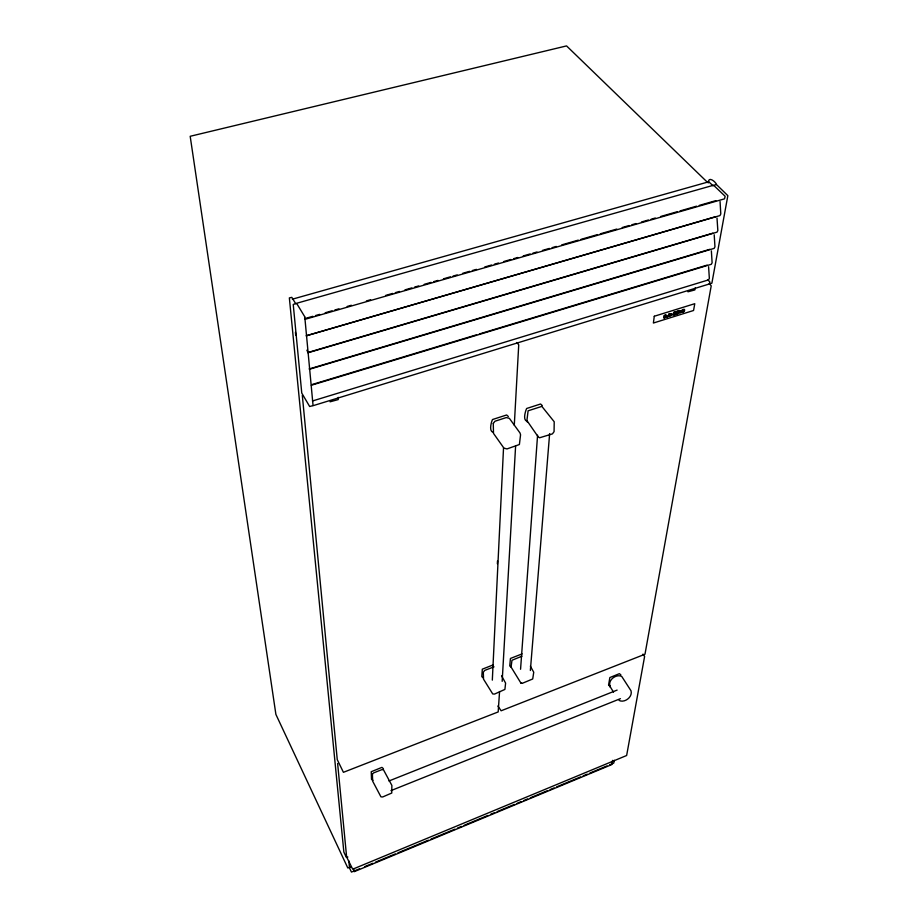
<?xml version="1.0" encoding="UTF-8"?>
<svg xmlns="http://www.w3.org/2000/svg" width="918" height="918" viewBox="0 0 918 918"><rect width="100%" height="100%" fill="white"/><g stroke="black" fill="none" stroke-linecap="round" stroke-linejoin="round"><path stroke-width="1.38" d="M497.372 563.813L497.51 560.955M492.323 680.123L503.534 447.812M499.564 691.529L498.187 711.932L343.424 772.313L337.262 759.668L302.309 395.337M514.287 425.241L518.716 345.076M502.169 681.351L515.595 446.251M527.15 421.224C522.514 420.57 525.417 411.023 526.645 408.487L540.576 404L542.263 405.561M526.909 420.536L528.102 410.805L541.861 406.387L554.208 421.752L554.07 431.655L552.429 433.881L539.6 437.771L538.143 436.819L526.909 420.536L527.448 422.303M520.563 669.268L537.581 435.166M530.363 670.484L549.641 433.583M608.565 685.035L609.85 677.553L619.409 673.663L620.889 674.902M609.942 686.079L610.206 686.905L609.942 686.079C607.911 679.618 616.632 673.663 621.761 676.474L631.022 690.795C632.881 697.21 624.217 703.28 619.088 700.423M668.235 315.62L668.912 313.887L668.419 316.194A1.182 0.723 -42.1 0 1 668.063 316.595L667.558 316.928A2.375 1.457 -42.2 0 1 666.984 317.135L666.319 317.1A1.205 0.746 -42.1 0 1 666.089 316.859C666.055 311.672 665.963 319.154 668.178 315.872M708.489 182.82C707.87 175.751 715.558 181.466 716.533 184.598L727.848 195.649L711.875 283.203L313.072 405.687L304.776 316.905M612.593 760.368L611.824 764.568L354.176 871.687L353.637 868.543M614.245 760.276L613.763 763.087L609.69 764.832M709.637 283.777L709.866 281.964L707.916 279.875M304.707 316.664L296.583 303.296L713.573 185.229L725.151 196.291L724.509 198.85L305.361 319.223M312.671 405.71L309.664 406.513L301.77 393.088L293.232 304.443L296.445 303.514M713.837 185.379L716.361 184.484M682.556 309.71L684.059 309.32A1.779 1.079 -42.5 0 1 684.621 309.951A1.836 1.113 -42.5 0 1 683.462 311.902L682.12 312.304M292.372 299.188L708.765 181.787L713.137 185.838M350.825 867.028L347.796 867.958L275.893 714.399L190.187 136.289L566.555 45.911L707.744 182.602M359.581 868.784L351.456 872.077L349.517 868.026L348.84 860.889M364.871 866.581L372.811 863.287M375.462 862.186L395.314 853.935M397.953 852.833L428.396 840.188M431.035 839.086L454.858 829.183M457.508 828.082L461.479 826.43M464.129 825.328L487.94 815.436M490.591 814.335L494.561 812.682M497.212 811.581L514.413 804.432M517.063 803.33L521.034 801.678M523.673 800.576L527.643 798.924M530.294 797.834L547.495 790.673M550.146 789.583L554.116 787.931M556.756 786.829L580.578 776.926M583.228 775.825L587.199 774.172M589.838 773.082L607.05 765.922M347.865 857.022L346.361 857.389L343.86 852.065L289.354 297.902L291.809 297.363L295.619 303.537M390.942 790.627L620.43 698.667M388.934 780.989L617.125 690.095M492.874 665.022L482.317 669.176L481.801 676.635L483.361 677.977M522.101 653.891L510.431 658.458L509.742 665.952L511.303 667.271M494.022 666.847L484.67 670.415L483.316 672.286L483.545 679.194L492.736 693.962L494.55 694.065L504.911 689.418L505.6 683.095L501.561 675.786M521.998 656.175L511.98 660.271L511.074 667.042L520.896 683.049L522.686 683.153L532.715 678.976L533.737 672.228L530.363 666.158M311.913 384.585L476.626 334.783M479.322 333.98L707.124 265.118M311.328 385.25L711.312 264.292L712.116 262.777L711.37 250.901M309.091 368.99L709.878 249.306M309.894 369.128L714.135 248.388L714.95 246.839L714.204 234.767M307.599 352.615L712.896 233.161M308.425 352.638L717.015 232.151L717.842 230.567L717.004 218.059M715.57 216.705L306.119 335.827L719.953 215.581L720.791 213.951L720.056 201.49M304.569 318.684L312.82 316.308M315.54 315.551L319.659 314.369M325.167 312.786L332.075 310.789M334.795 310.02L338.914 308.838M347.165 306.474L351.33 305.258M366.42 300.943L370.585 299.738M385.675 295.412L392.594 293.416M395.302 292.658L399.468 291.442M404.93 289.893L411.849 287.885M414.557 287.127L418.734 285.911M424.185 284.362L431.104 282.365M433.812 281.608L437.989 280.392M443.44 278.842L450.359 276.834M453.067 276.077L457.198 274.895M462.695 273.312L469.626 271.315M472.322 270.546L476.453 269.364M484.704 267L491.623 264.992M494.332 264.235L498.508 263.018M503.959 261.469L510.89 259.473M513.587 258.704L517.763 257.488M523.214 255.95L530.145 253.942M532.842 253.184L537.019 251.968M542.469 250.419L549.4 248.411M552.097 247.653L556.274 246.437M561.724 244.888L578.283 240.126M580.979 239.368L597.538 234.595M600.234 233.838L616.793 229.075M622.232 227.526L629.174 225.518M631.859 224.761L636.048 223.544M641.487 221.995L648.429 219.987M651.114 219.23L655.314 218.014M660.742 216.476L677.312 211.702M679.997 210.945L696.578 206.171M699.252 205.414L715.833 200.652M493.253 432.286C488.674 431.621 491.222 422.062 492.507 419.526L506.656 414.97L508.354 416.542M372.915 780.346L371.515 779.428L371.239 771.717L381.945 767.368L383.426 768.71M610.034 686.274L608.634 685.264M520.896 683.049L521.642 683.267M312.464 400.982L708.558 279.875L709.35 278.395L708.593 266.702M687.926 291.798L694.903 289.916L695.328 287.747M330.044 401.82L338.214 399.594L338.294 397.356M709.201 283.455L711.22 285.831L644.987 654.224L501.125 710.784L497.877 706.034M516.903 342.494L518.601 344.686M643.002 654.109L644.597 656.531L626.638 755.503L352.707 869.208L346.625 856.987L337.629 763.478M613.522 692.138L610.103 686.584M306.876 350.194L308.035 352.501M295.424 332.213L295.699 335.059M682.281 312.269A1.836 1.113 -42.5 0 1 681.546 311.259A1.836 1.113 -42.5 0 1 682.717 309.676M683.038 311.845A1.492 0.907 -42.5 0 0 684.174 310.169A1.32 0.803 -42.5 0 0 683.749 309.699M681.764 310.915A1.492 0.907 -42.5 0 0 682.453 312.028L682.671 311.891A1.572 0.964 -42.5 0 0 683.153 311.718M683.68 309.641A1.492 0.907 -42.5 0 0 683.417 309.618A1.595 0.964 -42.5 0 0 683.015 309.814A1.423 0.861 -42.5 0 0 682.705 309.974A1.32 0.803 -42.5 0 0 682.051 310.835M663.989 316.09L665.068 316.939L664.621 317.536A1.228 0.757 -42.1 0 1 663.817 317.399L663.725 317.915A1.652 1.01 -42.1 0 0 664.529 317.903C666.858 317.135 663.783 316.182 664.793 315.482A1.182 0.723 -42.1 0 1 665.573 315.517L665.653 315.046A1.446 0.895 -42.1 0 0 665.068 315.046A1.526 0.941 -42.1 0 0 664.747 315.172L663.989 316.09M493.276 423.485L493.494 433.388L503.936 448.133L507.023 448.925L519.393 444.519L520.563 434.788L520.013 432.986L509.364 418.333L506.3 417.564L494.928 421.247L493.276 423.485M670.932 315.069L669.681 315.93L669.807 315.069L670.932 315.069M671.31 313.726L671.138 315.505L669.188 316.412L669.612 313.669L671.31 313.726M680.181 311.03C679.377 312.831 679.148 310.123 680.181 311.03M680.628 310.858L680.009 311.799A2.192 1.331 -42.4 0 1 680.376 312.12A8.492 5.175 -42.2 0 1 680.513 312.292A7.803 4.739 -42.6 0 0 680.708 312.579L680.364 312.935C678.838 309.676 678.368 317.318 679.01 310.743L680.628 310.858M670.863 313.933L669.865 314.713L670.863 313.933M654.282 316.251L653.386 323.033L693.572 310.491L694.765 303.697L654.282 316.251M671.792 314.587L672.86 314.254L671.792 314.587M673.594 312.43L675.338 312.223L673.043 315.207L675.751 314.369L673.904 314.61L676.187 311.627L673.594 312.43M676.692 311.466L676.256 314.208L677.989 313.669L676.738 313.726L678.161 312.131L676.933 312.522L677.059 311.684L678.391 310.938L676.692 311.466M372.398 774.172L372.674 781.184L380.947 796.858L382.714 796.95L391.756 793.037L391.871 785.418L383.483 769.789L381.727 769.697L373.511 772.945L372.398 774.172"/></g></svg>
